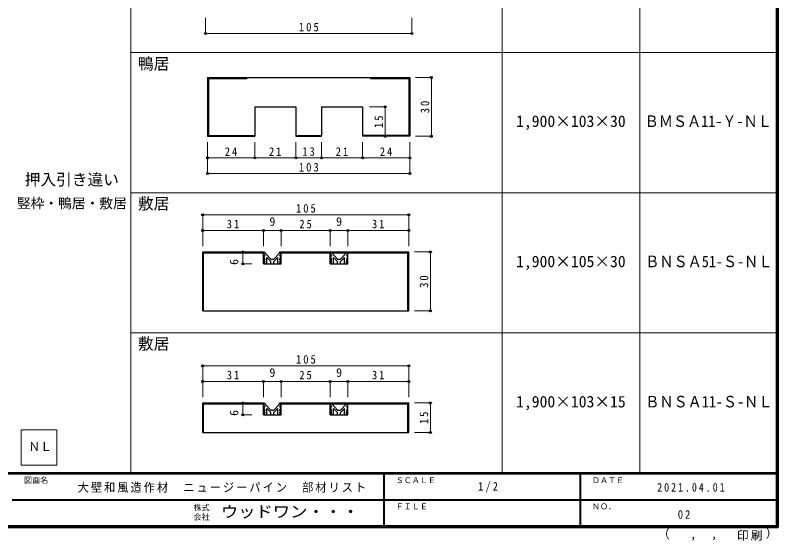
# Model space of a CAD drawing. Units: millimetres at full size, sheet at 1:2. Extents: x -400 to 380, y -287 to 278.
# Drawn here: x -8.5 to 380, y -287.1 to -19.4 of the extents above; entities that cross this region are included whole.
import ezdxf
from ezdxf.enums import TextEntityAlignment as Align

# ---------------------------------------------------------------- set-up
doc = ezdxf.new("R2010")
doc.units = ezdxf.units.MM
doc.header["$LTSCALE"] = 2
doc.header["$PDMODE"] = 32
doc.header["$PDSIZE"] = 1
for name, color, linetype, lineweight in [('0-4', 3, 'Continuous', 25), ('0-A', 7, 'Continuous', 18), ('0-B', 7, 'Continuous', 25), ('F-1', 6, 'Continuous', 40)]:
    doc.layers.add(name, color=color, linetype=linetype, lineweight=lineweight)
doc.layers.add('F-A', color=7, linetype='Continuous')
doc.styles.add('ＭＳ ゴシック', font='')
doc.styles.get('ＭＳ ゴシック').set_extended_font_data('MS Gothic')

msp = doc.modelspace()

# ---------------------------------------------------------------- linework, layer by layer
at = {"layer": '0-4'}
for p, q in [((89.5, -51.095), (89.5, -81.095)), ((89.5, -51.095), (192.5, -51.095)), ((89.5, -51.595), (109.5, -51.595)), ((90, -51.095), (90, -81.095)), ((109.5, -51.095), (109.5, -51.595)), ((192, -51.095), (192, -81.095)), ((192.5, -51.095), (192.5, -81.095)), ((113.5, -66.095), (113.5, -81.095)), ((113.5, -66.095), (134.5, -66.095)), ((134.5, -66.095), (134.5, -81.095)), ((147.5, -66.095), (168.5, -66.095)), ((147.5, -66.095), (147.5, -81.095)), ((168.5, -66.095), (168.5, -81.095)), ((89.5, -80.595), (113.5, -80.595)), ((89.5, -81.095), (113.5, -81.095)), ((134.5, -80.595), (147.5, -80.595)), ((134.5, -81.095), (147.5, -81.095)), ((192.5, -80.595), (168.5, -80.595)), ((192.5, -81.095), (168.5, -81.095)), ((87, -170.024), (87, -140.024)), ((87, -140.024), (118, -140.024)), ((87, -140.524), (118, -140.524)), ((87.5, -170.024), (87.5, -140.024)), ((118, -146.024), (118, -140.024)), ((127, -140.524), (192, -140.524)), ((152, -146.024), (152, -140.024)), ((161, -146.024), (161, -140.024)), ((191.5, -170.024), (191.5, -140.024)), ((118, -146.024), (127, -146.024)), ((152, -146.024), (161, -146.024)), ((87, -216.952), (118, -216.952)), ((87, -231.952), (87, -216.952)), ((87, -217.452), (118, -217.452)), ((87.5, -231.952), (87.5, -216.952)), ((118, -222.952), (118, -216.952)), ((127, -217.452), (192, -217.452)), ((152, -222.952), (152, -216.952)), ((161, -222.952), (161, -216.952)), ((191.5, -231.952), (191.5, -216.952)), ((118, -222.952), (127, -222.952)), ((152, -222.952), (161, -222.952))]:
    msp.add_line(p, q, dxfattribs=at)
for points in [[(172.5, -51.095), (172.5, -51.595), (192.5, -51.595)], [(87, -170.024), (192, -170.024), (192, -140.024)], [(127, -146.024), (127, -140.024), (192, -140.024)], [(87, -231.952), (192, -231.952), (192, -216.952)], [(127, -222.952), (127, -216.952), (192, -216.952)]]:
    msp.add_lwpolyline(points, dxfattribs=at)
at = {"layer": '0-A'}
for p, q in [((-5.548, -248.67), (-5.548, -230.67)), ((-5.548, -230.67), (12.702, -230.67))]:
    msp.add_line(p, q, dxfattribs=at)
msp.add_lwpolyline([(12.702, -230.67), (12.702, -248.67), (-5.548, -248.67)], dxfattribs=at)
at = {"layer": '0-B', "color": 4, "lineweight": 9}
for p, q in [((88.5, -28.667), (88.5, -20.667)), ((193.5, -28.667), (193.5, -20.667)), ((88.5, -28.667), (193.5, -28.667)), ((203.5, -51.095), (195.5, -51.095)), ((203.5, -51.095), (203.5, -81.095)), ((179.971, -66.095), (171.995, -66.095)), ((179.971, -66.095), (179.971, -81.095)), ((179.971, -81.095), (171.995, -81.095)), ((203.5, -81.095), (195.5, -81.095)), ((89.5, -100.095), (89.5, -84.095)), ((113.5, -92.095), (113.5, -84.095)), ((134.5, -92.095), (134.5, -84.095)), ((147.5, -92.095), (147.5, -84.095)), ((168.5, -92.095), (168.5, -84.095)), ((192.5, -100.095), (192.5, -84.095)), ((89.5, -92.095), (192.5, -92.095)), ((89.5, -100.095), (192.5, -100.095)), ((87, -121.024), (87, -137.024)), ((87, -121.024), (192, -121.024)), ((192, -121.024), (192, -137.024)), ((87, -129.024), (192, -129.024)), ((118, -129.024), (118, -137.024)), ((127, -129.024), (127, -137.024)), ((152, -129.024), (152, -137.024)), ((161, -129.024), (161, -137.024)), ((107.466, -140.024), (112, -140.024)), ((107.466, -140.024), (107.466, -146.024)), ((203, -140.024), (195, -140.024)), ((203, -170.024), (203, -140.024)), ((107.466, -146.024), (112, -146.024)), ((203, -170.024), (195, -170.024)), ((87, -197.952), (87, -213.952)), ((87, -197.952), (192, -197.952)), ((192, -197.952), (192, -213.952)), ((87, -205.952), (192, -205.952)), ((118, -205.952), (118, -213.952)), ((127, -205.952), (127, -213.952)), ((152, -205.952), (152, -213.952)), ((161, -205.952), (161, -213.952)), ((107.466, -216.952), (112, -216.952)), ((107.466, -216.952), (107.466, -222.952)), ((203, -216.952), (195, -216.952)), ((203, -231.952), (203, -216.952)), ((107.466, -222.952), (112, -222.952)), ((203, -231.952), (195, -231.952))]:
    msp.add_line(p, q, dxfattribs=at)
at = {"layer": '0-B', "color": 3}
for p, q in [((118.782, -141.811), (118.1, -141.081)), ((118.1, -142.54), (118.782, -141.811)), ((118.793, -143.825), (118.1, -142.54)), ((118.9, -140.703), (118.9, -140.032)), ((121.7, -143.699), (118.9, -140.703)), ((121.7, -144.91), (119.7, -142.77)), ((119.7, -146.024), (119.7, -142.77)), ((123.3, -144.91), (125.3, -142.77)), ((125.3, -146.024), (125.3, -142.77)), ((126.1, -140.703), (126.1, -140.032)), ((126.207, -143.825), (126.9, -142.54)), ((126.218, -141.811), (126.9, -141.081)), ((126.9, -142.54), (126.218, -141.811)), ((152.782, -141.811), (152.1, -141.081)), ((152.1, -142.54), (152.782, -141.811)), ((152.793, -143.825), (152.1, -142.54)), ((152.9, -140.703), (152.9, -140.032)), ((155.7, -143.699), (152.9, -140.703)), ((155.7, -144.91), (153.7, -142.77)), ((153.7, -146.024), (153.7, -142.77)), ((157.3, -144.91), (159.3, -142.77)), ((159.3, -146.024), (159.3, -142.77)), ((160.1, -140.703), (160.1, -140.032)), ((160.207, -143.825), (160.9, -142.54)), ((160.218, -141.811), (160.9, -141.081)), ((160.9, -142.54), (160.218, -141.811)), ((118.1, -143.825), (118.793, -143.825)), ((118.868, -145.248), (118.1, -143.825)), ((121.7, -146.024), (121.7, -144.91)), ((123.3, -146.024), (123.3, -144.91)), ((126.132, -145.248), (126.9, -143.825)), ((126.9, -143.825), (126.207, -143.825)), ((152.1, -143.825), (152.793, -143.825)), ((152.868, -145.248), (152.1, -143.825)), ((155.7, -146.024), (155.7, -144.91)), ((157.3, -146.024), (157.3, -144.91)), ((160.132, -145.248), (160.9, -143.825)), ((160.9, -143.825), (160.207, -143.825)), ((118.9, -217.632), (118.9, -216.96)), ((126.1, -217.632), (126.1, -216.96)), ((152.9, -217.632), (152.9, -216.96)), ((160.1, -217.632), (160.1, -216.96)), ((118.782, -218.739), (118.1, -218.01)), ((118.1, -219.469), (118.782, -218.739)), ((118.793, -220.753), (118.1, -219.469)), ((118.1, -220.753), (118.793, -220.753)), ((118.868, -222.177), (118.1, -220.753)), ((121.7, -220.628), (118.9, -217.632)), ((121.7, -221.839), (119.7, -219.699)), ((119.7, -222.952), (119.7, -219.699)), ((123.3, -221.839), (125.3, -219.699)), ((125.3, -222.952), (125.3, -219.699)), ((126.132, -222.177), (126.9, -220.753)), ((126.207, -220.753), (126.9, -219.469)), ((126.9, -220.753), (126.207, -220.753)), ((126.218, -218.739), (126.9, -218.01)), ((126.9, -219.469), (126.218, -218.739)), ((152.782, -218.739), (152.1, -218.01)), ((152.1, -219.469), (152.782, -218.739)), ((152.793, -220.753), (152.1, -219.469)), ((152.1, -220.753), (152.793, -220.753)), ((152.868, -222.177), (152.1, -220.753)), ((155.7, -220.628), (152.9, -217.632)), ((155.7, -221.839), (153.7, -219.699)), ((153.7, -222.952), (153.7, -219.699)), ((157.3, -221.839), (159.3, -219.699)), ((159.3, -222.952), (159.3, -219.699)), ((160.132, -222.177), (160.9, -220.753)), ((160.207, -220.753), (160.9, -219.469)), ((160.9, -220.753), (160.207, -220.753)), ((160.218, -218.739), (160.9, -218.01)), ((160.9, -219.469), (160.218, -218.739)), ((121.7, -222.952), (121.7, -221.839)), ((123.3, -222.952), (123.3, -221.839)), ((155.7, -222.952), (155.7, -221.839)), ((157.3, -222.952), (157.3, -221.839))]:
    msp.add_line(p, q, dxfattribs=at)
for points in [[(118.1, -141.081), (118.1, -140.032), (118.9, -140.032)], [(121.7, -143.699), (123.3, -143.699), (126.1, -140.703)], [(126.9, -141.081), (126.9, -140.032), (126.1, -140.032)], [(152.1, -141.081), (152.1, -140.032), (152.9, -140.032)], [(155.7, -143.699), (157.3, -143.699), (160.1, -140.703)], [(160.9, -141.081), (160.9, -140.032), (160.1, -140.032)], [(118.9, -146.024), (118.175, -145.248), (118.868, -145.248)], [(126.1, -146.024), (126.825, -145.248), (126.132, -145.248)], [(152.9, -146.024), (152.175, -145.248), (152.868, -145.248)], [(160.1, -146.024), (160.825, -145.248), (160.132, -145.248)], [(118.1, -218.01), (118.1, -216.96), (118.9, -216.96)], [(126.9, -218.01), (126.9, -216.96), (126.1, -216.96)], [(152.1, -218.01), (152.1, -216.96), (152.9, -216.96)], [(160.9, -218.01), (160.9, -216.96), (160.1, -216.96)], [(121.7, -220.628), (123.3, -220.628), (126.1, -217.632)], [(155.7, -220.628), (157.3, -220.628), (160.1, -217.632)], [(118.9, -222.952), (118.175, -222.177), (118.868, -222.177)], [(126.1, -222.952), (126.825, -222.177), (126.132, -222.177)], [(152.9, -222.952), (152.175, -222.177), (152.868, -222.177)], [(160.1, -222.952), (160.825, -222.177), (160.132, -222.177)]]:
    msp.add_lwpolyline(points, dxfattribs=at)
at = {"layer": '0-B'}
for p in [(88.5, -28.667), (193.5, -28.667), (203.5, -51.095), (179.971, -66.095), (179.971, -81.095), (203.5, -81.095), (89.5, -92.095), (113.5, -92.095), (134.5, -92.095), (147.5, -92.095), (168.5, -92.095), (192.5, -92.095), (89.5, -100.095), (192.5, -100.095), (87, -121.024), (192, -121.024), (87, -129.024), (118, -129.024), (127, -129.024), (152, -129.024), (161, -129.024), (192, -129.024), (107.466, -140.024), (203, -140.024), (107.466, -146.024), (203, -170.024), (87, -197.952), (192, -197.952), (87, -205.952), (118, -205.952), (127, -205.952), (152, -205.952), (161, -205.952), (192, -205.952), (107.466, -216.952), (203, -216.952), (107.466, -222.952), (203, -231.952)]:
    msp.add_point(p, dxfattribs=at)
at = {"layer": 'F-1', "color": 7, "lineweight": 18}
for p, q in [((50.333, 278.333), (50.333, -252.667)), ((239.667, 278.333), (239.667, -253)), ((309.667, 278.333), (309.667, -253)), ((380, -38.381), (50.333, -38.381)), ((380, -109.81), (50.333, -109.81)), ((380, -181.238), (50.333, -181.238))]:
    msp.add_line(p, q, dxfattribs=at)
at = {"layer": 'F-1'}
for p, q in [((379.333, 278.333), (379.333, -280.333)), ((379.667, 278.333), (379.667, -280.333)), ((380, -252.667), (-400, -252.667)), ((380, -253), (-400, -253)), ((179.333, -253), (179.333, -279.667)), ((279.333, -253), (279.333, -279.667)), ((-10, -266.333), (379.333, -266.334)), ((380, -279.667), (-400, -279.667)), ((380, -280), (-400, -280)), ((380, -280.333), (-400, -280.333))]:
    msp.add_line(p, q, dxfattribs=at)
msp.add_lwpolyline([(-400, 278.333), (380, 278.333), (380, -280.333)], dxfattribs=at)

# ---------------------------------------------------------------- texts
at = {"layer": '0-A', "style": 'ＭＳ ゴシック'}
for s, height, p in [('鴨居', 5.865, (54.029, -48.817)), ('1,900×103×30', 5.865, (246.667, -78.095)), ('押入引き違い', 5.865, (-3.667, -107.81)), ('竪枠・鴨居・敷居', 5.132, (-7.667, -119.31)), ('敷居', 5.865, (54.029, -120.054)), ('1,900×105×30', 5.865, (246.667, -149.524)), ('敷居', 5.865, (54.029, -191.483)), ('1,900×103×15', 5.865, (246.667, -220.952)), ('ＮＬ', 4.399, (-1.798, -242.67))]:
    msp.add_text(s, height=height, dxfattribs=at).set_placement(p, align=Align.BOTTOM_LEFT)
at = {"layer": '0-A', "style": 'ＭＳ ゴシック', "width": 0.9}
for s, p in [('ＢＭＳＡ11-Ｙ-ＮＬ', (312.2, -78.095)), ('ＢＮＳＡ51-Ｓ-ＮＬ', (312.5, -149.524)), ('ＢＮＳＡ11-Ｓ-ＮＬ', (312.5, -220.952))]:
    msp.add_text(s, height=5.865, dxfattribs=at).set_placement(p, align=Align.BOTTOM_LEFT)
at = {"layer": '0-B', "style": 'ＭＳ ゴシック'}
for p in [(121, -128.024), (155, -128.024), (121, -204.952), (155, -204.952)]:
    msp.add_text('9', height=4.399, dxfattribs=at).set_placement(p, align=Align.BOTTOM_LEFT)
for p in [(106.466, -146.598), (106.466, -223.526)]:
    msp.add_text('6', height=4.399, rotation=90, dxfattribs=at).set_placement(p, align=Align.BOTTOM_LEFT)
at = {"layer": '0-B', "char_height": 4.399, "attachment_point": 7, "style": 'ＭＳ ゴシック'}
for s, insert in [('\\T1.38;\\W0.9;105', (136, -27.667)), ('\\T1.36;\\W0.9;24', (98.25, -91.095)), ('\\T1.36;\\W0.9;21', (120.75, -91.095)), ('\\T1.36;\\W0.9;13', (137.75, -91.095)), ('\\T1.36;\\W0.9;21', (154.75, -91.095)), ('\\T1.36;\\W0.9;24', (177.25, -91.095)), ('\\T1.38;\\W0.9;103', (136, -99.095)), ('\\T1.38;\\W0.9;105', (134.5, -120.024)), ('\\T1.36;\\W0.9;31', (99.25, -128.024)), ('\\T1.36;\\W0.9;25', (136.25, -128.024)), ('\\T1.36;\\W0.9;31', (173.25, -128.024)), ('\\T1.38;\\W0.9;105', (134.5, -196.952)), ('\\T1.36;\\W0.9;31', (99.25, -204.952)), ('\\T1.36;\\W0.9;25', (136.25, -204.952)), ('\\T1.36;\\W0.9;31', (173.25, -204.952))]:
    msp.add_mtext(s, dxfattribs=dict(at, insert=insert))
at = {"layer": '0-B', "char_height": 4.399, "attachment_point": 7, "rotation": 90, "style": 'ＭＳ ゴシック'}
for s, insert in [('\\T1.36;\\W0.9;30', (202.5, -69.345)), ('\\T1.36;\\W0.9;15', (178.971, -76.845)), ('\\T1.36;\\W0.9;30', (202, -158.274)), ('\\T1.36;\\W0.9;15', (202, -227.702))]:
    msp.add_mtext(s, dxfattribs=dict(at, insert=insert))
at = {"layer": 'F-A', "style": 'ＭＳ ゴシック'}
for s, height, p in [('図面名', 2.933, (-4, -258.667)), ('ＳＣＡＬＥ', 2.933, (185.333, -258.667)), ('ＤＡＴＥ', 2.933, (285.333, -258.667)), ('株式', 2.933, (82.333, -272.6)), ('ＦＩＬＥ', 2.933, (185.333, -272)), ('ＮＯ．', 2.933, (285.333, -272)), ('会社', 2.933, (82.333, -277.4)), ('（', 4.399, (318.936, -287.221)), ('）', 4.399, (373.894, -286.942)), (',', 4.399, (335.418, -287.221)), (',', 4.399, (346.013, -287.035))]:
    msp.add_text(s, height=height, dxfattribs=at).set_placement(p, align=Align.BOTTOM_LEFT)
at = {"layer": 'F-A', "style": 'ＭＳ ゴシック', "width": 1.1}
msp.add_text('ウッドワン・・・', height=5.865, dxfattribs=at).set_placement((96.333, -277), align=Align.BOTTOM_LEFT)
at = {"layer": 'F-A', "char_height": 4.399, "attachment_point": 7, "style": 'ＭＳ ゴシック'}
for s, insert in [('\\T1.18;\\W0.95;大壁和風造作材\u3000ニュージーパイン\u3000部材リスト', (23.333, -262.667)), ('\\T1.38;\\W0.9;1/2', (227.333, -262.667)), ('\\T1.39;\\W0.85;2021.04.01', (318.583, -262.167)), ('\\T1.36;\\W0.9;02', (329.083, -276)), ('\\T1.17;印刷', (359.21, -287.128))]:
    msp.add_mtext(s, dxfattribs=dict(at, insert=insert))

doc.saveas('drawing.dxf')
